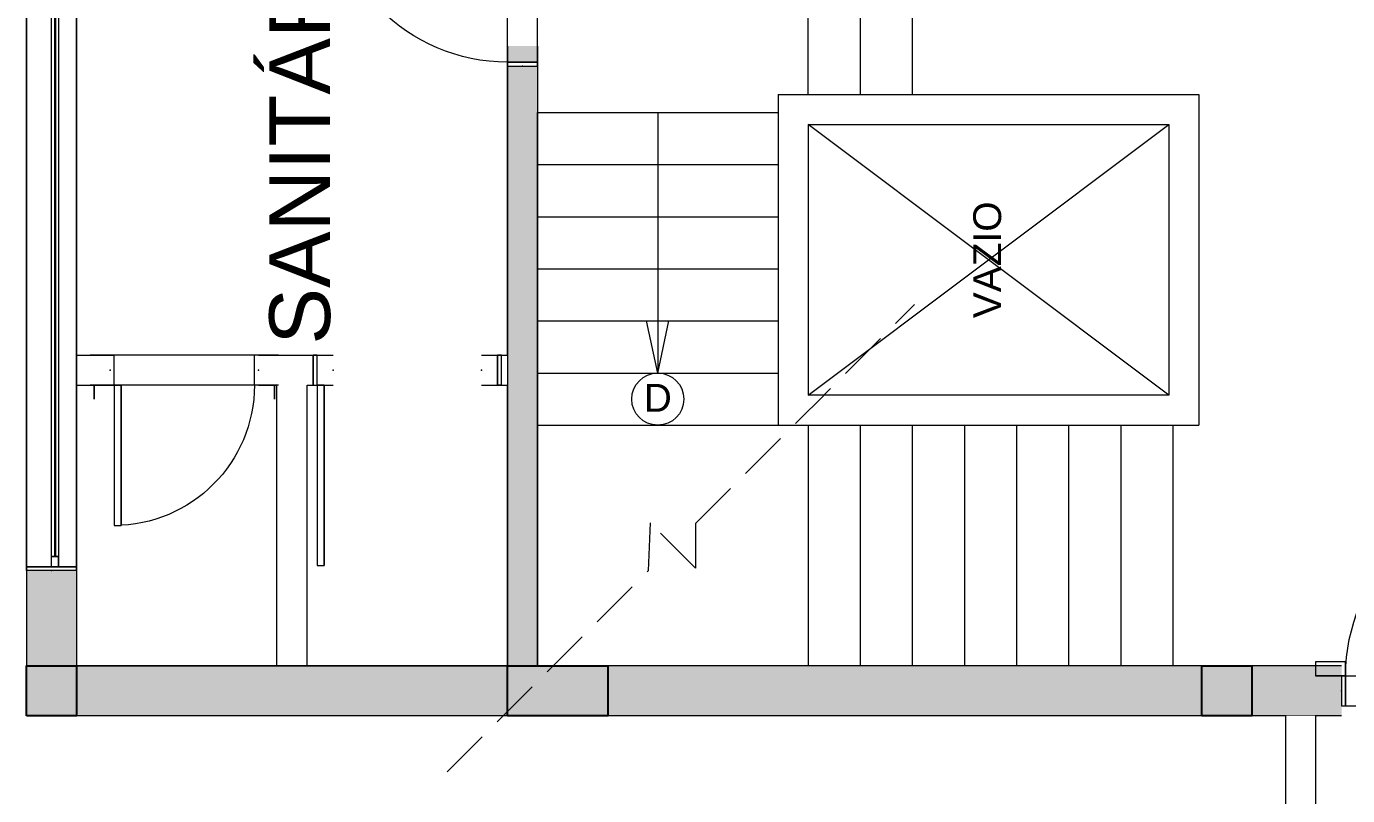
# Model space of a CAD drawing. Header units: metres. Extents: x 512 to 829, y -209 to 245.
# Drawn here: x 745.45 to 752.04, y -106.3 to -102.46 of the extents above; entities that cross this region are included whole.
import ezdxf

# ---------------------------------------------------------------- set-up
doc = ezdxf.new("R2010")
doc.units = ezdxf.units.M
doc.header["$LTSCALE"] = 0.508
doc.set_wipeout_variables(frame=1)
doc.header["$PDSIZE"] = -2
doc.linetypes.add('STYLE_02', pattern=[0.694425, 0.48607, -0.208355])
for name, color, linetype, lineweight in [('CONTORNO', 7, 'Continuous', 15), ('None', 7, 'Continuous', 5), ('NãoImprimir', 7, 'Continuous', 5), ('Peitoris', 2, 'Continuous', 5), ('Telhado-Princ', 7, 'Continuous', 5), ('TEXTO', 7, 'Continuous', 15)]:
    doc.layers.add(name, color=color, linetype=linetype, lineweight=lineweight)
doc.styles.add('Arial', font='arial.ttf')

# ---------------------------------------------------------------- blocks, each defined once
blk = doc.blocks.new('Grupo-836')
at = {"layer": 'CONTORNO', "color": 7, "linetype": 'Continuous', "lineweight": 9}
for p, q in [((-0.45, 0.075), (-0.45, 0.075)), ((0.45, 0.075), (0.45, 0.075))]:
    blk.add_line(p, q, dxfattribs=at)
blk = doc.blocks.new('Grupo-837')
at = {"layer": 'CONTORNO', "color": 7, "linetype": 'Continuous', "lineweight": 5}
for points in [[(-0.45, 0.145), (-0.45, 0.145), (-0.45, 0.075), (-0.45, 0.075)], [(0.45, 0.145), (0.45, 0.145), (0.45, 0.075), (0.45, 0.075)]]:
    blk.add_lwpolyline(points, close=True, dxfattribs=at)
blk = doc.blocks.new('Grupo-838')
at = {"layer": 'CONTORNO', "color": 7, "linetype": 'Continuous', "lineweight": 5}
for p, q in [((-0.45, 0.145), (-0.45, 0.145)), ((-0.45, 0.145), (-0.45, 0.075)), ((-0.45, 0.145), (-0.45, 0.075)), ((0.45, 0.145), (0.45, 0.145)), ((0.45, 0.145), (0.45, 0.075)), ((0.45, 0.145), (0.45, 0.075))]:
    blk.add_line(p, q, dxfattribs=at)
at = {"layer": 'CONTORNO', "color": 7}
for name in ['Grupo-837', 'Grupo-836']:
    blk.add_blockref(name, (0, 0), dxfattribs=at)
blk = doc.blocks.new('Grupo-839')
at = {"layer": 'CONTORNO', "color": 7, "linetype": 'Continuous', "lineweight": 9}
for p, q in [((0.47, 0.075), (-0.47, 0.075)), ((0.47, -0.075), (-0.47, -0.075))]:
    blk.add_line(p, q, dxfattribs=at)
blk = doc.blocks.new('Grupo-840')
at = {"layer": 'None', "color": 7, "linetype": 'Continuous', "lineweight": 5}
for p, q in [((-0.37, 0.075), (-0.35, 0.075)), ((-0.35, 0.075), (-0.35, -0.075)), ((0.37, 0.075), (0.35, 0.075)), ((0.35, 0.075), (0.35, -0.075)), ((-0.37, -0.075), (-0.35, -0.075)), ((0.37, -0.075), (0.35, -0.075))]:
    blk.add_line(p, q, dxfattribs=at)
at = {"layer": 'None', "color": 7}
for name in ['Grupo-838', 'Grupo-839']:
    blk.add_blockref(name, (0, 0), dxfattribs=at)
blk = doc.blocks.new('Grupo-841')
at = {"layer": 'None', "color": 7, "linetype": 'Continuous', "lineweight": 5}
blk.add_arc((-0.35, 0.075), 0.7, 0, 90, dxfattribs=at)
blk = doc.blocks.new('Grupo-842')
at = {"color": 7, "linetype": 'Continuous', "lineweight": 5}
blk.add_wipeout([(-0.35, 0.075), (-0.35, 0.775), (-0.315, 0.775), (-0.315, 0.075)], dxfattribs=at).dxf.layer = 'None'
at = {"layer": 'None', "color": 7, "linetype": 'Continuous', "lineweight": 5}
blk.add_lwpolyline([(-0.35, 0.075), (-0.35, 0.775), (-0.315, 0.775), (-0.315, 0.075)], close=True, dxfattribs=at)
blk = doc.blocks.new('Grupo-843')
at = {"layer": 'None', "color": 7}
blk.add_blockref('Grupo-842', (0, 0), dxfattribs=at)
at = {"layer": 'None', "color": 7, "linetype": 'Continuous', "lineweight": 5}
for p, q in [((-0.35, 0.075), (-0.35, 0.775)), ((-0.35, 0.775), (-0.315, 0.775)), ((-0.315, 0.075), (-0.315, 0.775)), ((-0.35, 0.075), (-0.315, 0.075))]:
    blk.add_line(p, q, dxfattribs=at)
blk = doc.blocks.new('Grupo-844')
at = {"layer": 'Peitoris', "color": 7}
blk.add_blockref('Grupo-843', (0, 0), dxfattribs=at)
blk = doc.blocks.new('Grupo-845')
at = {"layer": 'None', "color": 7, "linetype": 'Continuous', "lineweight": 5}
for p, q in [((0.37, 0.075), (-0.37, 0.075)), ((0.37, -0.075), (-0.37, -0.075))]:
    blk.add_line(p, q, dxfattribs=at)
blk = doc.blocks.new('Door (2D)-24')
at = {"layer": 'NãoImprimir', "color": 7, "linetype": 'Continuous', "lineweight": 5}
for p in [(-0.37, 0), (0.37, 0)]:
    blk.add_point(p, dxfattribs=at)
at = {"layer": 'None', "color": 7}
blk.add_blockref('Grupo-840', (0, 0), dxfattribs=at)
at = {"layer": 'Peitoris', "color": 7}
blk.add_blockref('Grupo-841', (0, 0), dxfattribs=at)
at = {"layer": 'None', "color": 7}
blk.add_blockref('Grupo-844', (0, 0), dxfattribs=at)
at = {"layer": 'Telhado-Princ', "color": 7}
blk.add_blockref('Grupo-845', (0, 0), dxfattribs=at)
blk = doc.blocks.new('Grupo-848')
at = {"layer": 'CONTORNO', "color": 7, "linetype": 'Continuous', "lineweight": 5}
blk.add_lwpolyline([(-0.45, 0.075), (-0.45, 0.975), (-0.415, 0.975), (-0.415, 0.075)], close=True, dxfattribs=at)
blk = doc.blocks.new('Grupo-849')
at = {"layer": 'CONTORNO', "color": 7, "linetype": 'Continuous', "lineweight": 5}
for p, q in [((-0.45, 0.075), (-0.45, 0.975)), ((-0.45, 0.975), (-0.415, 0.975)), ((-0.415, 0.075), (-0.415, 0.975)), ((-0.45, 0.075), (-0.415, 0.075))]:
    blk.add_line(p, q, dxfattribs=at)
at = {"layer": 'CONTORNO', "color": 7}
blk.add_blockref('Grupo-848', (0, 0), dxfattribs=at)
blk = doc.blocks.new('Grupo-852')
at = {"layer": 'CONTORNO', "color": 7, "linetype": 'Continuous', "lineweight": 5}
for points in [[(-0.47, 0.075), (-0.45, 0.075), (-0.45, -0.075), (-0.47, -0.075)], [(0.45, 0.075), (0.47, 0.075), (0.47, -0.075), (0.45, -0.075)]]:
    blk.add_lwpolyline(points, close=True, dxfattribs=at)
blk = doc.blocks.new('Grupo-851')
at = {"layer": 'CONTORNO', "color": 7, "linetype": 'Continuous', "lineweight": 9}
for p, q in [((-0.47, 0.075), (-0.47, -0.075)), ((0.47, 0.075), (0.47, -0.075)), ((-0.47, -0.075), (-0.45, -0.075)), ((0.47, -0.075), (0.45, -0.075))]:
    blk.add_line(p, q, dxfattribs=at)
blk = doc.blocks.new('Grupo-853')
at = {"layer": 'CONTORNO', "color": 7, "linetype": 'Continuous', "lineweight": 5}
for p, q in [((-0.47, 0.075), (-0.45, 0.075)), ((-0.45, 0.075), (-0.45, -0.075)), ((0.47, 0.075), (0.45, 0.075)), ((0.45, 0.075), (0.45, -0.075))]:
    blk.add_line(p, q, dxfattribs=at)
at = {"layer": 'CONTORNO', "color": 7}
for name in ['Grupo-851', 'Grupo-852']:
    blk.add_blockref(name, (0, 0), dxfattribs=at)
blk = doc.blocks.new('Door (2D)-25')
at = {"layer": 'NãoImprimir', "color": 7, "linetype": 'Continuous', "lineweight": 5}
for p in [(-0.37, 0), (0.37, 0)]:
    blk.add_point(p, dxfattribs=at)
at = {"layer": 'None', "color": 7}
for name in ['Grupo-848', 'Grupo-852']:
    blk.add_blockref(name, (0, 0), dxfattribs=at)
at = {"layer": 'Peitoris', "color": 7}
blk.add_blockref('Grupo-849', (0, 0), dxfattribs=at)
at = {"layer": 'Telhado-Princ', "color": 7}
blk.add_blockref('Grupo-853', (0, 0), dxfattribs=at)
blk = doc.blocks.new('Grupo-1070')
at = {"color": 7, "linetype": 'Continuous', "lineweight": 5}
for points in [[(-1.5, 0.125), (-1.48095, 0.125), (-1.48095, -0.125), (-1.5, -0.125)], [(1.48095, 0.125), (1.5, 0.125), (1.5, -0.125), (1.48095, -0.125)]]:
    blk.add_wipeout(points, dxfattribs=at).dxf.layer = 'None'
at = {"layer": 'None', "color": 7, "linetype": 'Continuous', "lineweight": 5}
for points in [[(-1.5, 0.125), (-1.48095, 0.125), (-1.48095, -0.125), (-1.5, -0.125)], [(1.48095, 0.125), (1.5, 0.125), (1.5, -0.125), (1.48095, -0.125)]]:
    blk.add_lwpolyline(points, close=True, dxfattribs=at)
blk = doc.blocks.new('Grupo-1071')
at = {"layer": 'None', "color": 7}
blk.add_blockref('Grupo-1070', (0, 0), dxfattribs=at)
at = {"layer": 'None', "color": 7, "linetype": 'Continuous', "lineweight": 5}
for p, q in [((-1.5, 0.125), (-1.48095, 0.125)), ((-1.48095, 0.125), (-1.48095, -0.125)), ((1.5, 0.125), (1.48095, 0.125)), ((1.48095, 0.125), (1.48095, -0.125)), ((-1.5, -0.125), (-1.48095, -0.125)), ((1.5, -0.125), (1.48095, -0.125))]:
    blk.add_line(p, q, dxfattribs=at)
blk = doc.blocks.new('Grupo-1072')
at = {"layer": 'None', "color": 7, "linetype": 'Continuous', "lineweight": 5}
for p, q in [((-1.48095, 0.034925), (-1.48095, 0)), ((1.48095, 0.034925), (1.48095, 0))]:
    blk.add_line(p, q, dxfattribs=at)
blk = doc.blocks.new('Grupo-1073')
at = {"color": 7, "linetype": 'Continuous', "lineweight": 5}
for points in [[(-1.48095, 0.034925), (-1.43015, 0.034925), (-1.43015, 0), (-1.48095, 0)], [(1.43015, 0.034925), (1.48095, 0.034925), (1.48095, 0), (1.43015, 0)]]:
    blk.add_wipeout(points, dxfattribs=at).dxf.layer = 'None'
at = {"layer": 'None', "color": 7, "linetype": 'Continuous', "lineweight": 5}
for points in [[(-1.48095, 0.034925), (-1.43015, 0.034925), (-1.43015, 0), (-1.48095, 0)], [(1.43015, 0.034925), (1.48095, 0.034925), (1.48095, 0), (1.43015, 0)]]:
    blk.add_lwpolyline(points, close=True, dxfattribs=at)
blk = doc.blocks.new('Grupo-1074')
at = {"layer": 'None', "color": 7}
blk.add_blockref('Grupo-1072', (0, 0), dxfattribs=at)
at = {"color": 7, "linetype": 'Continuous', "lineweight": 5}
blk.add_wipeout([(-1.43015, 0.034925), (1.43015, 0.034925), (1.43015, 0), (-1.43015, 0)], dxfattribs=at).dxf.layer = 'None'
at = {"layer": 'None', "color": 7, "linetype": 'Continuous', "lineweight": 5}
blk.add_lwpolyline([(-1.43015, 0.034925), (1.43015, 0.034925), (1.43015, 0), (-1.43015, 0)], close=True, dxfattribs=at)
at = {"layer": 'None', "color": 7}
blk.add_blockref('Grupo-1073', (0, 0), dxfattribs=at)
at = {"layer": 'None', "color": 7, "linetype": 'Continuous', "lineweight": 5}
for p, q in [((-1.48095, 0.034925), (-1.43015, 0.034925)), ((-1.48095, 0), (-1.43015, 0)), ((-1.43015, 0.034925), (-1.43015, 0)), ((1.48095, 0.034925), (1.43015, 0.034925)), ((1.43015, 0.034925), (1.43015, 0)), ((1.48095, 0), (1.43015, 0))]:
    blk.add_line(p, q, dxfattribs=at)
blk = doc.blocks.new('Grupo-1075')
at = {"color": 7, "linetype": 'Continuous', "lineweight": 9}
blk.add_wipeout([(-1.4302, 0.0181), (1.4302, 0.0181), (1.4302, 0.0168), (-1.4302, 0.0168)], dxfattribs=at).dxf.layer = 'None'
blk = doc.blocks.new('Grupo-1076')
at = {"layer": 'None', "color": 7}
blk.add_blockref('Grupo-1075', (0, 0), dxfattribs=at)
at = {"layer": 'None', "color": 7, "linetype": 'Continuous', "lineweight": 25}
for p, q in [((-1.4302, 0.0181), (1.4302, 0.0181)), ((-1.4302, 0.0168), (1.4302, 0.0168))]:
    blk.add_line(p, q, dxfattribs=at)
blk = doc.blocks.new('Grupo-1077')
at = {"layer": 'None', "color": 7, "linetype": 'Continuous', "lineweight": 20}
for p, q in [((1.5, 0.125), (-1.5, 0.125)), ((1.5, -0.125), (-1.5, -0.125))]:
    blk.add_line(p, q, dxfattribs=at)
blk = doc.blocks.new('Window (2D)-109')
at = {"color": 7, "linetype": 'Continuous', "lineweight": 5}
blk.add_wipeout([(-1.5, 0.125), (1.5, 0.125), (1.5, -0.125), (-1.5, -0.125)], dxfattribs=at).dxf.layer = 'None'
at = {"layer": 'None', "color": 7}
blk.add_blockref('Grupo-1071', (0, 0), dxfattribs=at)
at = {"layer": 'None', "color": 7, "linetype": 'Continuous', "lineweight": 5}
for p, q in [((-1.5, 0.125), (1.5, 0.125)), ((-1.5, -0.125), (1.5, -0.125))]:
    blk.add_line(p, q, dxfattribs=at)
at = {"layer": 'NãoImprimir', "linetype": 'Continuous'}
for p in [(-1.5, 0), (1.5, 0)]:
    blk.add_point(p, dxfattribs=at)
at = {"layer": 'Peitoris'}
blk.add_blockref('Grupo-1074', (0, 0), dxfattribs=at)
blk.add_blockref('Grupo-1076', (0, 0), dxfattribs=at)
at = {"layer": 'Telhado-Princ'}
blk.add_blockref('Grupo-1077', (0, 0), dxfattribs=at)
blk = doc.blocks.new('Grupo-1165')
at = {"layer": 'CONTORNO', "color": 7, "linetype": 'Continuous', "lineweight": 9}
for p, q in [((-0.47, 0.075), (-0.45, 0.075)), ((-0.47, 0.075), (-0.47, -0.075)), ((0.47, 0.075), (0.45, 0.075)), ((0.47, 0.075), (0.47, -0.075))]:
    blk.add_line(p, q, dxfattribs=at)
blk = doc.blocks.new('Grupo-1166')
at = {"layer": 'CONTORNO', "color": 7, "linetype": 'Continuous', "lineweight": 5}
for points in [[(-0.47, 0.075), (-0.45, 0.075), (-0.45, -0.075), (-0.47, -0.075)], [(0.45, 0.075), (0.47, 0.075), (0.47, -0.075), (0.45, -0.075)]]:
    blk.add_lwpolyline(points, close=True, dxfattribs=at)
blk = doc.blocks.new('Grupo-1167')
at = {"layer": 'CONTORNO', "color": 7, "linetype": 'Continuous', "lineweight": 5}
for p, q in [((-0.45, 0.075), (-0.45, -0.075)), ((0.45, 0.075), (0.45, -0.075)), ((-0.47, -0.075), (-0.45, -0.075)), ((0.47, -0.075), (0.45, -0.075))]:
    blk.add_line(p, q, dxfattribs=at)
at = {"layer": 'CONTORNO', "color": 7}
for name in ['Grupo-1165', 'Grupo-1166']:
    blk.add_blockref(name, (0, 0), dxfattribs=at)
blk = doc.blocks.new('Grupo-1168')
at = {"layer": 'CONTORNO', "color": 7, "linetype": 'Continuous', "lineweight": 5}
blk.add_arc((-0.45, 0.075), 0.9, 0, 90, dxfattribs=at)
blk = doc.blocks.new('Grupo-1169')
at = {"layer": 'CONTORNO', "color": 7, "linetype": 'Continuous', "lineweight": 5}
blk.add_lwpolyline([(-0.45, 0.075), (-0.45, 0.975), (-0.415, 0.975), (-0.415, 0.075)], close=True, dxfattribs=at)
blk = doc.blocks.new('Grupo-1170')
at = {"layer": 'CONTORNO', "color": 7, "linetype": 'Continuous', "lineweight": 5}
for p, q in [((-0.45, 0.075), (-0.45, 0.975)), ((-0.45, 0.975), (-0.415, 0.975)), ((-0.415, 0.075), (-0.415, 0.975)), ((-0.45, 0.075), (-0.415, 0.075))]:
    blk.add_line(p, q, dxfattribs=at)
at = {"layer": 'CONTORNO', "color": 7}
blk.add_blockref('Grupo-1169', (0, 0), dxfattribs=at)
blk = doc.blocks.new('Grupo-1171')
at = {"layer": 'Peitoris', "color": 7}
blk.add_blockref('Grupo-1170', (0, 0), dxfattribs=at)
blk = doc.blocks.new('Grupo-1172')
at = {"layer": 'CONTORNO', "color": 7, "linetype": 'Continuous', "lineweight": 9}
for p, q in [((-0.45, 0.075), (-0.6, 0.075)), ((0.45, 0.075), (0.6, 0.075))]:
    blk.add_line(p, q, dxfattribs=at)
blk = doc.blocks.new('Grupo-1173')
at = {"layer": 'CONTORNO', "color": 7, "linetype": 'Continuous', "lineweight": 5}
for points in [[(-0.6, 0.145), (-0.45, 0.145), (-0.45, 0.075), (-0.6, 0.075)], [(0.45, 0.145), (0.6, 0.145), (0.6, 0.075), (0.45, 0.075)]]:
    blk.add_lwpolyline(points, close=True, dxfattribs=at)
blk = doc.blocks.new('Grupo-1174')
at = {"layer": 'CONTORNO', "color": 7, "linetype": 'Continuous', "lineweight": 5}
for p, q in [((-0.45, 0.145), (-0.6, 0.145)), ((-0.6, 0.145), (-0.6, 0.075)), ((-0.45, 0.145), (-0.45, 0.075)), ((0.45, 0.145), (0.6, 0.145)), ((0.45, 0.145), (0.45, 0.075)), ((0.6, 0.145), (0.6, 0.075))]:
    blk.add_line(p, q, dxfattribs=at)
at = {"layer": 'CONTORNO', "color": 7}
for name in ['Grupo-1173', 'Grupo-1172']:
    blk.add_blockref(name, (0, 0), dxfattribs=at)
blk = doc.blocks.new('Grupo-1175')
at = {"layer": 'CONTORNO', "color": 7, "linetype": 'Continuous', "lineweight": 9}
for p, q in [((0.47, 0.075), (-0.47, 0.075)), ((0.47, -0.075), (-0.47, -0.075))]:
    blk.add_line(p, q, dxfattribs=at)
blk = doc.blocks.new('Door (2D)-27')
at = {"layer": 'NãoImprimir', "color": 7, "linetype": 'Continuous', "lineweight": 5}
for p in [(-0.47, 0), (0.47, 0)]:
    blk.add_point(p, dxfattribs=at)
at = {"layer": 'CONTORNO', "color": 7}
for name in ['Grupo-1171', 'Grupo-1174', 'Grupo-1167']:
    blk.add_blockref(name, (0, 0), dxfattribs=at)
at = {"layer": 'Peitoris', "color": 7}
blk.add_blockref('Grupo-1168', (0, 0), dxfattribs=at)
at = {"layer": 'Telhado-Princ', "color": 7}
blk.add_blockref('Grupo-1175', (0, 0), dxfattribs=at)
blk = doc.blocks.new('Grupo-1176')
at = {"layer": 'TEXTO', "color": 7, "linetype": 'Continuous', "lineweight": 5}
blk.add_arc((-0.45, 0.075), 0.9, 0, 90, dxfattribs=at)
blk = doc.blocks.new('Grupo-1177')
at = {"color": 7, "linetype": 'Continuous', "lineweight": 5}
blk.add_wipeout([(-0.45, 0.075), (-0.45, 0.975), (-0.415, 0.975), (-0.415, 0.075)], dxfattribs=at).dxf.layer = 'TEXTO'
at = {"layer": 'TEXTO', "color": 7, "linetype": 'Continuous', "lineweight": 5}
blk.add_lwpolyline([(-0.45, 0.075), (-0.45, 0.975), (-0.415, 0.975), (-0.415, 0.075)], close=True, dxfattribs=at)
blk = doc.blocks.new('Grupo-1178')
at = {"layer": 'TEXTO', "color": 7}
blk.add_blockref('Grupo-1177', (0, 0), dxfattribs=at)
at = {"layer": 'TEXTO', "color": 7, "linetype": 'Continuous', "lineweight": 5}
for p, q in [((-0.45, 0.075), (-0.45, 0.975)), ((-0.45, 0.975), (-0.415, 0.975)), ((-0.415, 0.075), (-0.415, 0.975)), ((-0.45, 0.075), (-0.415, 0.075))]:
    blk.add_line(p, q, dxfattribs=at)
blk = doc.blocks.new('Grupo-1179')
at = {"layer": 'Peitoris', "color": 7}
blk.add_blockref('Grupo-1178', (0, 0), dxfattribs=at)
blk = doc.blocks.new('Grupo-1180')
at = {"layer": 'TEXTO', "color": 7, "linetype": 'Continuous', "lineweight": 9}
for p, q in [((-0.47, 0.075), (-0.47, -0.075)), ((0.47, 0.075), (0.47, -0.075))]:
    blk.add_line(p, q, dxfattribs=at)
blk = doc.blocks.new('Grupo-1181')
at = {"color": 7, "linetype": 'Continuous', "lineweight": 5}
for points in [[(-0.47, 0.075), (-0.45, 0.075), (-0.45, -0.075), (-0.47, -0.075)], [(0.45, 0.075), (0.47, 0.075), (0.47, -0.075), (0.45, -0.075)]]:
    blk.add_wipeout(points, dxfattribs=at).dxf.layer = 'TEXTO'
at = {"layer": 'TEXTO', "color": 7, "linetype": 'Continuous', "lineweight": 5}
for points in [[(-0.47, 0.075), (-0.45, 0.075), (-0.45, -0.075), (-0.47, -0.075)], [(0.45, 0.075), (0.47, 0.075), (0.47, -0.075), (0.45, -0.075)]]:
    blk.add_lwpolyline(points, close=True, dxfattribs=at)
blk = doc.blocks.new('Grupo-1182')
at = {"layer": 'TEXTO', "color": 7}
blk.add_blockref('Grupo-1180', (0, 0), dxfattribs=at)
blk.add_blockref('Grupo-1181', (0, 0), dxfattribs=at)
at = {"layer": 'TEXTO', "color": 7, "linetype": 'Continuous', "lineweight": 5}
for p, q in [((-0.47, 0.075), (-0.45, 0.075)), ((-0.45, 0.075), (-0.45, -0.075)), ((0.47, 0.075), (0.45, 0.075)), ((0.45, 0.075), (0.45, -0.075)), ((-0.47, -0.075), (-0.45, -0.075)), ((0.47, -0.075), (0.45, -0.075))]:
    blk.add_line(p, q, dxfattribs=at)
blk = doc.blocks.new('Grupo-1183')
at = {"layer": 'TEXTO', "color": 7, "linetype": 'Continuous', "lineweight": 9}
for p, q in [((0.47, 0.075), (-0.47, 0.075)), ((0.47, -0.075), (-0.47, -0.075))]:
    blk.add_line(p, q, dxfattribs=at)
blk = doc.blocks.new('Door (2D)-28')
at = {"layer": 'Peitoris', "color": 7}
blk.add_blockref('Grupo-1176', (0, 0), dxfattribs=at)
at = {"layer": 'TEXTO', "color": 7}
blk.add_blockref('Grupo-1179', (0, 0), dxfattribs=at)
blk.add_blockref('Grupo-1182', (0, 0), dxfattribs=at)
at = {"layer": 'NãoImprimir', "color": 7, "linetype": 'Continuous', "lineweight": 5}
for p in [(-0.47, 0), (0.47, 0)]:
    blk.add_point(p, dxfattribs=at)
at = {"layer": 'Telhado-Princ', "color": 7}
blk.add_blockref('Grupo-1183', (0, 0), dxfattribs=at)
blk = doc.blocks.new('Grupo-1363')
at = {"layer": 'None', "color": 7, "linetype": 'STYLE_02', "lineweight": 5}
for p, q in [((30.4046, -5.9179), (31.4965, -4.8261)), ((30.1779, -5.9142), (30.1689, -6.1535)), ((30.4046, -6.1409), (30.1779, -5.9142)), ((30.4046, -5.9179), (30.4046, -6.1409)), ((29.1661, -7.1561), (30.1689, -6.1535))]:
    blk.add_line(p, q, dxfattribs=at)
blk = doc.blocks.new('Grupo-1364')
at = {"layer": 'None', "color": 7, "linetype": 'Continuous', "lineweight": 5}
for p, q in [((30.2163, -3.8675), (30.2163, -5.1675)), ((30.2163, -5.1675), (30.1604, -4.9075)), ((30.2163, -5.1675), (30.2721, -4.9075))]:
    blk.add_line(p, q, dxfattribs=at)
blk.add_circle((30.2163, -5.2975), 0.13, dxfattribs=at)
at = {"layer": 'CONTORNO', "color": 7, "insert": (30.2163, -5.2216), "char_height": 0.139, "attachment_point": 2, "line_spacing_factor": 0.96736, "style": 'Arial'}
blk.add_mtext('D', dxfattribs=at)
blk = doc.blocks.new('Grupo-1374')
at = {"layer": 'None', "color": 7, "linetype": 'Continuous', "lineweight": 5}
for p, q in [((34.0982, -9.9575), (34.0424, -10.2175)), ((34.0982, -11.5175), (34.0982, -9.9575)), ((34.0982, -9.9575), (34.1541, -10.2175))]:
    blk.add_line(p, q, dxfattribs=at)
for points in [[(33.4982, -7.8775), (34.6982, -7.8775), (34.6982, -8.1375), (33.4982, -8.1375)], [(33.4982, -8.1375), (34.6982, -8.1375), (34.6982, -8.3975), (33.4982, -8.3975)], [(33.4982, -8.3975), (34.6982, -8.3975), (34.6982, -8.6575), (33.4982, -8.6575)], [(33.4982, -8.6575), (34.6982, -8.6575), (34.6982, -8.9175), (33.4982, -8.9175)], [(33.4982, -8.9175), (34.6982, -8.9175), (34.6982, -9.1775), (33.4982, -9.1775)]]:
    blk.add_lwpolyline(points, close=True, dxfattribs=at)
blk.add_circle((34.0982, -9.8275), 0.13, dxfattribs=at)
at = {"layer": 'CONTORNO', "color": 7, "insert": (34.0982, -9.7516), "char_height": 0.139, "attachment_point": 2, "line_spacing_factor": 0.96736, "style": 'Arial'}
blk.add_mtext('S', dxfattribs=at)
at = {"color": 7, "linetype": 'Continuous', "lineweight": 5}
for points in [[(33.3482, -6.8775), (33.4982, -6.8775), (33.4982, -7.7775), (33.3482, -7.7775)], [(34.6982, -6.8775), (34.8482, -6.8775), (34.8482, -7.7775), (34.6982, -7.7775)], [(34.8482, -11.5175), (34.6982, -11.5175), (34.6982, -9.4375), (34.8482, -9.4375)]]:
    blk.add_wipeout(points, dxfattribs=at).dxf.layer = 'None'
at = {"layer": 'None', "color": 7, "linetype": 'Continuous', "lineweight": 5}
for p, q in [((33.3482, -6.8775), (33.3482, -7.7775)), ((33.4982, -6.8775), (33.4982, -7.7775)), ((34.6982, -6.8775), (34.6982, -7.7775)), ((34.8482, -6.8775), (34.8482, -7.7775)), ((34.6982, -11.5175), (34.6982, -9.4375)), ((34.8482, -11.5175), (34.8482, -9.4375)), ((34.8482, -11.5175), (34.6982, -11.5175))]:
    blk.add_line(p, q, dxfattribs=at)
for points in [[(33.4982, -9.6975), (34.6982, -9.6975), (34.6982, -9.9575), (33.4982, -9.9575)], [(33.4982, -9.9575), (34.6982, -9.9575), (34.6982, -10.2175), (33.4982, -10.2175)], [(33.4982, -10.2175), (34.6982, -10.2175), (34.6982, -10.4775), (33.4982, -10.4775)], [(33.4982, -10.4775), (34.6982, -10.4775), (34.6982, -10.7375), (33.4982, -10.7375)], [(33.4982, -10.7375), (34.6982, -10.7375), (34.6982, -10.9975), (33.4982, -10.9975)], [(33.4982, -10.9975), (34.6982, -10.9975), (34.6982, -11.2575), (33.4982, -11.2575)], [(33.4982, -11.2575), (34.6982, -11.2575), (34.6982, -11.5175), (33.4982, -11.5175)]]:
    blk.add_lwpolyline(points, close=True, dxfattribs=at)
at = {"color": 7, "linetype": 'Continuous', "lineweight": 5}
blk.add_wipeout([(33.4982, -11.5175), (33.3482, -11.5175), (33.3482, -9.4375), (33.4982, -9.4375)], dxfattribs=at).dxf.layer = 'None'
at = {"layer": 'None', "color": 7, "linetype": 'Continuous', "lineweight": 5}
for p, q in [((33.3482, -11.5175), (33.3482, -9.4375)), ((33.4982, -11.5175), (33.4982, -9.4375)), ((33.4982, -11.5175), (33.3482, -11.5175))]:
    blk.add_line(p, q, dxfattribs=at)
for points in [[(33.4982, -9.1775), (34.6982, -9.1775), (34.6982, -9.4375), (33.4982, -9.4375)], [(33.4982, -9.4375), (34.6982, -9.4375), (34.6982, -9.6975), (33.4982, -9.6975)]]:
    blk.add_lwpolyline(points, close=True, dxfattribs=at)
at = {"color": 7, "linetype": 'Continuous', "lineweight": 5}
for points in [[(33.3482, -7.7775), (33.4982, -7.7775), (33.4982, -9.4375), (33.3482, -9.4375)], [(34.6982, -7.7775), (34.8482, -7.7775), (34.8482, -9.4375), (34.6982, -9.4375)]]:
    blk.add_wipeout(points, dxfattribs=at).dxf.layer = 'None'
at = {"layer": 'None', "color": 7, "linetype": 'Continuous', "lineweight": 5}
for p, q in [((33.3482, -7.7775), (33.3482, -9.4375)), ((33.3482, -7.7775), (33.4982, -7.7775)), ((33.4982, -7.7775), (33.4982, -9.4375)), ((34.6982, -7.7775), (34.6982, -9.4375)), ((34.6982, -7.7775), (34.8482, -7.7775)), ((34.8482, -7.7775), (34.8482, -9.4375))]:
    blk.add_line(p, q, dxfattribs=at)

msp = doc.modelspace()

# ---------------------------------------------------------------- hatches: boundary and pattern name
at = {"layer": 'None', "linetype": 'Continuous', "lineweight": 0}
msp.add_hatch(color=255, dxfattribs=at).paths.add_polyline_path([(751.3095, -105.8992), (751.3095, -105.6492), (751.5595, -105.6492), (751.5595, -105.8992)])

# ---------------------------------------------------------------- linework, layer by layer
at = {"layer": 'None', "color": 7, "linetype": 'Continuous', "lineweight": 18}
for p, q in [((747.9955, -102.5578), (747.9955, -105.6492)), ((745.4455, -105.1742), (745.4455, -105.8992)), ((752.0075, -105.6492), (747.9955, -105.6492)), ((752.0075, -105.8992), (745.4455, -105.8992))]:
    msp.add_line(p, q, dxfattribs=at)
at = {"layer": 'None', "color": 7, "linetype": 'Continuous', "lineweight": 5}
for p, q in [((747.9955, -105.6492), (747.9955, -102.8892)), ((751.1655, -105.6492), (747.9955, -105.6492))]:
    msp.add_line(p, q, dxfattribs=at)
msp.add_lwpolyline([(747.9955, -104.1892), (749.1955, -104.1892)], dxfattribs=at)
at = {"layer": 'None', "color": 7, "linetype": 'Continuous', "lineweight": 25}
msp.add_lwpolyline([(751.3095, -105.8992), (751.3095, -105.6492), (751.5595, -105.6492), (751.5595, -105.8992)], close=True, dxfattribs=at)

# ---------------------------------------------------------------- block references
at = {"layer": 'None', "color": 7}
msp.add_blockref('Grupo-1364', (718.3793, -99.0216), dxfattribs=at)
at = {"layer": 'None', "color": 7, "xscale": -1}
msp.add_blockref('Door (2D)-27', (752.4775, -105.7742), dxfattribs=at)

# ---------------------------------------------------------------- texts
at = {"layer": 'CONTORNO', "color": 7, "insert": (750.1696, -103.6242), "char_height": 0.13895, "attachment_point": 2, "rotation": 90, "line_spacing_factor": 0.96736, "style": 'Arial'}
msp.add_mtext('VAZIO', dxfattribs=at)

# ---------------------------------------------------------------- wipeouts: each hides what was drawn before it
at = {"color": 7, "linetype": 'Continuous', "lineweight": 5}
for points in [[(747.8455, -101.5992), (745.6955, -101.5992), (745.6955, -105.6492), (747.8455, -105.6492)], [(751.1455, -104.2992), (751.2955, -104.4492), (749.1955, -104.4492), (749.3455, -104.2992)]]:
    msp.add_wipeout(points, dxfattribs=at).dxf.layer = 'None'

# ---------------------------------------------------------------- next in the draw order: hatches: boundary and pattern name
at = {"layer": 'None', "linetype": 'Continuous', "lineweight": 0}
for points in [[(745.4455, -105.8992), (745.4455, -105.6492), (745.6955, -105.6492), (745.6955, -105.8992)], [(747.8455, -105.8992), (747.8455, -105.6492), (748.3455, -105.6492), (748.3455, -105.8992)]]:
    msp.add_hatch(color=255, dxfattribs=at).paths.add_polyline_path(points)

# ---------------------------------------------------------------- next in the draw order: linework, layer by layer
at = {"layer": 'None', "color": 7, "linetype": 'Continuous', "lineweight": 5}
msp.add_line((751.1455, -104.2992), (749.3455, -104.2992), dxfattribs=at)
at = {"layer": 'None', "color": 7, "linetype": 'Continuous', "lineweight": 18}
msp.add_line((745.6955, -105.1742), (745.6955, -105.6492), dxfattribs=at)
at = {"layer": 'None', "color": 7, "linetype": 'Continuous', "lineweight": 5}
msp.add_lwpolyline([(747.8455, -101.5992), (745.6955, -101.5992), (745.6955, -105.6492), (747.8455, -105.6492)], close=True, dxfattribs=at)
for points in [[(749.3455, -104.4492), (749.3455, -105.6492)], [(749.6055, -104.4492), (749.6055, -105.6492)], [(749.8655, -104.4492), (749.8655, -105.6492)], [(750.1255, -104.4492), (750.1255, -105.6492)], [(750.3855, -104.4492), (750.3855, -105.6492)], [(750.6455, -104.4492), (750.6455, -105.6492)], [(750.9055, -104.4492), (750.9055, -105.6492)], [(751.1655, -104.4492), (751.1655, -105.6492)]]:
    msp.add_lwpolyline(points, dxfattribs=at)
at = {"layer": 'None', "color": 7, "linetype": 'Continuous', "lineweight": 25}
for points in [[(745.4455, -105.8992), (745.4455, -105.6492), (745.6955, -105.6492), (745.6955, -105.8992)], [(747.8455, -105.8992), (747.8455, -105.6492), (748.3455, -105.6492), (748.3455, -105.8992)]]:
    msp.add_lwpolyline(points, close=True, dxfattribs=at)
at = {"layer": 'None', "color": 250, "linetype": 'Continuous'}
msp.add_solid([(745.4455, -105.1742), (745.6955, -105.1742), (745.4455, -105.8992), (745.6955, -105.6492)], dxfattribs=at)

# ---------------------------------------------------------------- next in the draw order: wipeouts: each hides what was drawn before it
at = {"color": 7, "linetype": 'Continuous', "lineweight": 5}
for points in [[(749.1955, -102.7992), (749.3455, -102.9492), (749.3455, -104.2992), (749.1955, -104.4492)], [(751.1455, -102.9492), (751.2955, -102.7992), (751.2955, -104.4492), (751.1455, -104.2992)], [(745.6955, -104.2492), (745.6955, -104.0992), (745.863, -104.0992), (745.863, -104.2492)], [(747.7155, -104.2492), (747.7155, -104.0992), (747.8455, -104.0992), (747.8455, -104.2492)], [(746.8455, -105.6492), (746.6955, -105.6492), (746.6955, -104.2492), (746.8455, -104.2492)]]:
    msp.add_wipeout(points, dxfattribs=at).dxf.layer = 'None'

# ---------------------------------------------------------------- next in the draw order: linework, layer by layer
at = {"layer": 'None', "color": 7, "linetype": 'Continuous', "lineweight": 18}
for p, q in [((747.8455, -102.5578), (747.8455, -105.6492)), ((747.8455, -105.6492), (745.6955, -105.6492))]:
    msp.add_line(p, q, dxfattribs=at)
at = {"layer": 'None', "color": 7, "linetype": 'Continuous', "lineweight": 5}
for p, q in [((749.1955, -102.7992), (749.1955, -104.4492)), ((751.2955, -102.7992), (751.2955, -104.4492)), ((749.3455, -102.9492), (749.3455, -104.2992)), ((751.1455, -102.9492), (751.1455, -104.2992)), ((745.6955, -104.0992), (745.863, -104.0992)), ((747.7155, -104.0992), (747.8455, -104.0992)), ((745.6955, -104.2492), (745.863, -104.2492)), ((746.6955, -105.6492), (746.6955, -104.2492)), ((746.8455, -105.6492), (746.8455, -104.2492)), ((747.7155, -104.2492), (747.8455, -104.2492))]:
    msp.add_line(p, q, dxfattribs=at)
for points in [[(747.9955, -102.8892), (749.1955, -102.8892)], [(747.9955, -103.1492), (749.1955, -103.1492)], [(747.9955, -103.4092), (749.1955, -103.4092)], [(747.9955, -103.6692), (749.1955, -103.6692)], [(747.9955, -103.9292), (749.1955, -103.9292)], [(747.9955, -104.4492), (751.2955, -104.4492)]]:
    msp.add_lwpolyline(points, dxfattribs=at)
at = {"layer": 'None', "color": 250, "linetype": 'Continuous'}
for points in [[(747.8455, -102.5578), (747.9955, -102.5578), (747.8455, -105.6492), (747.9955, -105.6492)], [(752.0075, -105.6492), (752.0075, -105.8992), (745.6955, -105.6492), (745.4455, -105.8992)]]:
    msp.add_solid(points, dxfattribs=at)

# ---------------------------------------------------------------- next in the draw order: block references
at = {"layer": 'None', "color": 7}
msp.add_blockref('Grupo-1363', (718.3793, -99.0216), dxfattribs=at)

# ---------------------------------------------------------------- next in the draw order: block references
at = {"layer": 'None', "color": 7, "xscale": -1, "rotation": 90}
msp.add_blockref('Door (2D)-28', (747.9205, -102.1878), dxfattribs=at)
at = {"layer": 'None', "color": 7, "rotation": 270}
msp.add_blockref('Window (2D)-109', (745.5705, -103.6742), dxfattribs=at)
at = {"layer": 'None', "color": 7}
msp.add_blockref('Grupo-1374', (718.3793, -99.0216), dxfattribs=at)

# ---------------------------------------------------------------- next in the draw order: wipeouts: each hides what was drawn before it
at = {"color": 7, "linetype": 'Continuous', "lineweight": 5}
for points in [[(749.3455, -102.9492), (749.1955, -102.7992), (751.2955, -102.7992), (751.1455, -102.9492)], [(746.603, -104.2492), (746.603, -104.0992), (746.9755, -104.0992), (746.9755, -104.2492)]]:
    msp.add_wipeout(points, dxfattribs=at).dxf.layer = 'None'

# ---------------------------------------------------------------- next in the draw order: linework, layer by layer
at = {"layer": 'None', "color": 7, "linetype": 'Continuous', "lineweight": 5}
for p, q in [((749.1955, -102.7992), (751.2955, -102.7992)), ((749.3455, -102.9492), (751.1455, -102.9492)), ((749.3455, -104.2992), (751.1455, -102.9492)), ((751.1455, -104.2992), (749.3455, -102.9492)), ((746.603, -104.0992), (746.9755, -104.0992)), ((746.603, -104.2492), (746.6955, -104.2492)), ((746.8455, -104.2492), (746.9755, -104.2492))]:
    msp.add_line(p, q, dxfattribs=at)
for points in [[(749.3455, -102.7992), (749.3455, -101.5992), (749.8655, -101.5992)], [(749.6055, -101.5992), (749.6055, -102.7992)], [(749.8655, -101.5992), (749.8655, -102.7992)]]:
    msp.add_lwpolyline(points, dxfattribs=at)

# ---------------------------------------------------------------- next in the draw order: block references
at = {"layer": 'None', "color": 7, "xscale": -1, "rotation": 180}
msp.add_blockref('Door (2D)-25', (747.3455, -104.1742), dxfattribs=at)

# ---------------------------------------------------------------- next in the draw order: texts
at = {"layer": 'CONTORNO', "color": 7, "insert": (746.6574, -102.906), "char_height": 0.30317, "attachment_point": 2, "rotation": 90, "line_spacing_factor": 0.96736, "style": 'Arial'}
msp.add_mtext('SANITÁRIO', dxfattribs=at)

# ---------------------------------------------------------------- next in the draw order: block references
at = {"layer": 'None', "color": 7, "xscale": -1, "rotation": 180}
msp.add_blockref('Door (2D)-24', (746.233, -104.1742), dxfattribs=at)

doc.saveas('drawing.dxf')
